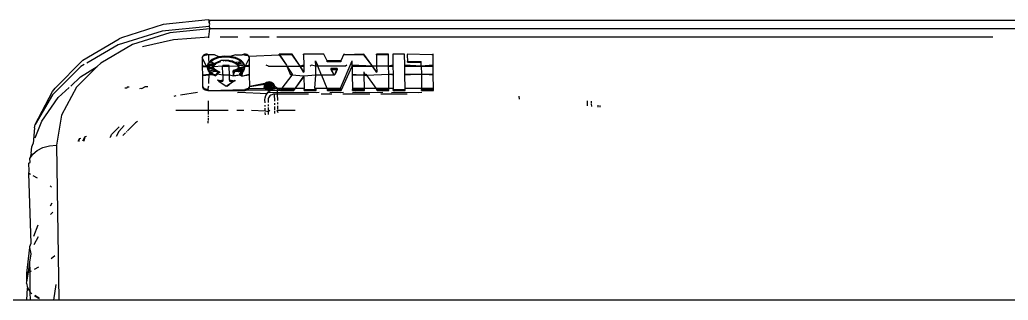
# Model space of a CAD drawing. Extents: x -4.2 to 4.2, y -5.7 to 5.7.
# Drawn here: x 0.38503 to 0.41658, y 0.59005 to 0.59899 of the extents above; entities that cross this region are included whole.
import ezdxf

# ---------------------------------------------------------------- set-up
doc = ezdxf.new("R2010")
doc.units = 0
doc.layers.get('0').update_dxf_attribs({"linetype": 'CONTINUOUS'})

msp = doc.modelspace()

# ---------------------------------------------------------------- linework, layer by layer
for p, q in [((0.391035, 0.59899), (0.3896, 0.59884)), ((0.391076, 0.598975), (0.391035, 0.59899)), ((0.391073, 0.5989), (0.391076, 0.598975)), ((0.391084, 0.598947), (0.391073, 0.5989)), ((0.391076, 0.598975), (0.423731, 0.598975)), ((0.391076, 0.598975), (0.391084, 0.598947)), ((0.389567, 0.598625), (0.388171, 0.598189)), ((0.3896, 0.59884), (0.38827, 0.598416)), ((0.391069, 0.598773), (0.389567, 0.598625)), ((0.39109, 0.598698), (0.389813, 0.598572)), ((0.391063, 0.598449), (0.39109, 0.598698)), ((0.391069, 0.598773), (0.391088, 0.598847)), ((0.391069, 0.598773), (0.39109, 0.598698)), ((0.391088, 0.598847), (0.391073, 0.5989)), ((0.423746, 0.598698), (0.39109, 0.598698)), ((0.387034, 0.5977), (0.388196, 0.598385)), ((0.38827, 0.598416), (0.388196, 0.598385)), ((0.389813, 0.598572), (0.388626, 0.598202)), ((0.388945, 0.598141), (0.389931, 0.598366)), ((0.389931, 0.598366), (0.391063, 0.598449)), ((0.391063, 0.598418), (0.391063, 0.598449)), ((0.391421, 0.598449), (0.391989, 0.598449)), ((0.392375, 0.598449), (0.392983, 0.598449)), ((0.393229, 0.598449), (0.416086, 0.598449)), ((0.388171, 0.598189), (0.387164, 0.597606)), ((0.388626, 0.598202), (0.387611, 0.597613)), ((0.386151, 0.59681), (0.387034, 0.5977)), ((0.39085, 0.597775), (0.390849, 0.597749)), ((0.390849, 0.597749), (0.390852, 0.597624)), ((0.390855, 0.597806), (0.39085, 0.597775)), ((0.390977, 0.597535), (0.39085, 0.597775)), ((0.390854, 0.59778), (0.390855, 0.597806)), ((0.390871, 0.597836), (0.390855, 0.597806)), ((0.39087, 0.597809), (0.390871, 0.597836)), ((0.390896, 0.597861), (0.390871, 0.597836)), ((0.390929, 0.59788), (0.390896, 0.597861)), ((0.390896, 0.597861), (0.390937, 0.597856)), ((0.390929, 0.59788), (0.39101, 0.597896)), ((0.390968, 0.597892), (0.390929, 0.59788)), ((0.390968, 0.597866), (0.390929, 0.59788)), ((0.390968, 0.597866), (0.390937, 0.597856)), ((0.390968, 0.597866), (0.39101, 0.597896)), ((0.39101, 0.597896), (0.390968, 0.597892)), ((0.39101, 0.59787), (0.390968, 0.597892)), ((0.390968, 0.597866), (0.390968, 0.597892)), ((0.39101, 0.59787), (0.390968, 0.597866)), ((0.39101, 0.59787), (0.39101, 0.597896)), ((0.391063, 0.59787), (0.39101, 0.597896)), ((0.391063, 0.59787), (0.39101, 0.59787)), ((0.391064, 0.597729), (0.391063, 0.59787)), ((0.391238, 0.59787), (0.391063, 0.59787)), ((0.391068, 0.59764), (0.391064, 0.597729)), ((0.391111, 0.597684), (0.391068, 0.59764)), ((0.391165, 0.597724), (0.391111, 0.597684)), ((0.391111, 0.597658), (0.391165, 0.597698)), ((0.391165, 0.597698), (0.391111, 0.597684)), ((0.391111, 0.597658), (0.391111, 0.597684)), ((0.39123, 0.597759), (0.391165, 0.597724)), ((0.391165, 0.597698), (0.39123, 0.597733)), ((0.39123, 0.597733), (0.391165, 0.597724)), ((0.391165, 0.597698), (0.391165, 0.597724)), ((0.391384, 0.59781), (0.39123, 0.597759)), ((0.39123, 0.597733), (0.391383, 0.597784)), ((0.391383, 0.597784), (0.39123, 0.597759)), ((0.39123, 0.597733), (0.39123, 0.597759)), ((0.391384, 0.59781), (0.391238, 0.59787)), ((0.391346, 0.597628), (0.391441, 0.597659)), ((0.391347, 0.597654), (0.391449, 0.597688)), ((0.391383, 0.597784), (0.391384, 0.59781)), ((0.391383, 0.597784), (0.391557, 0.597807)), ((0.391558, 0.597833), (0.391384, 0.59781)), ((0.391557, 0.597807), (0.391384, 0.59781)), ((0.391449, 0.597688), (0.391567, 0.597704)), ((0.391689, 0.5977), (0.391449, 0.597688)), ((0.391697, 0.597672), (0.391449, 0.597688)), ((0.391517, 0.597686), (0.391567, 0.597704)), ((0.391557, 0.597807), (0.391558, 0.597833)), ((0.391557, 0.597807), (0.391736, 0.5978)), ((0.391737, 0.597826), (0.391558, 0.597833)), ((0.391736, 0.5978), (0.391558, 0.597833)), ((0.391567, 0.597704), (0.391689, 0.5977)), ((0.3916, 0.597684), (0.391689, 0.5977)), ((0.391689, 0.5977), (0.391803, 0.597678)), ((0.391803, 0.597678), (0.391697, 0.597672)), ((0.391697, 0.597672), (0.391802, 0.597652)), ((0.391736, 0.5978), (0.391737, 0.597826)), ((0.391736, 0.5978), (0.391904, 0.597763)), ((0.391928, 0.59787), (0.391737, 0.597826)), ((0.391904, 0.597789), (0.391737, 0.597826)), ((0.391904, 0.597763), (0.391737, 0.597826)), ((0.391802, 0.597652), (0.391803, 0.597678)), ((0.391802, 0.597652), (0.391854, 0.59766)), ((0.391802, 0.597652), (0.391854, 0.59766)), ((0.391803, 0.597678), (0.391854, 0.59766)), ((0.391853, 0.597634), (0.391854, 0.59766)), ((0.391853, 0.597634), (0.3921, 0.597659)), ((0.391854, 0.59766), (0.391899, 0.597639)), ((0.391854, 0.59766), (0.391898, 0.597612)), ((0.391978, 0.59776), (0.391904, 0.597789)), ((0.391904, 0.597763), (0.391904, 0.597789)), ((0.391978, 0.597734), (0.391904, 0.597789)), ((0.391904, 0.597763), (0.391978, 0.597734)), ((0.391928, 0.59787), (0.392122, 0.59787)), ((0.391967, 0.597586), (0.3921, 0.597659)), ((0.392044, 0.597726), (0.391978, 0.59776)), ((0.391978, 0.597734), (0.391978, 0.59776)), ((0.392044, 0.597699), (0.391978, 0.59776)), ((0.391978, 0.597734), (0.392044, 0.597699)), ((0.3921, 0.597686), (0.392044, 0.597726)), ((0.392044, 0.597699), (0.392044, 0.597726)), ((0.3921, 0.597659), (0.392044, 0.597726)), ((0.392044, 0.597699), (0.3921, 0.597659)), ((0.392145, 0.597642), (0.3921, 0.597686)), ((0.3921, 0.597659), (0.3921, 0.597686)), ((0.392144, 0.597615), (0.3921, 0.597686)), ((0.3921, 0.597659), (0.392144, 0.597615)), ((0.392192, 0.597896), (0.392122, 0.59787)), ((0.392192, 0.59787), (0.392122, 0.59787)), ((0.392192, 0.59787), (0.392192, 0.597896)), ((0.392234, 0.597866), (0.392192, 0.597896)), ((0.392273, 0.59788), (0.392192, 0.597896)), ((0.392234, 0.597892), (0.392192, 0.597896)), ((0.392234, 0.597866), (0.392192, 0.597896)), ((0.392192, 0.59787), (0.392234, 0.597866)), ((0.392234, 0.597866), (0.392192, 0.59787)), ((0.392273, 0.59788), (0.392234, 0.597892)), ((0.392272, 0.597854), (0.392234, 0.597892)), ((0.392234, 0.597866), (0.392234, 0.597892)), ((0.392271, 0.597854), (0.392234, 0.597866)), ((0.392234, 0.597866), (0.392307, 0.597861)), ((0.39224, 0.597545), (0.392356, 0.597775)), ((0.392307, 0.597861), (0.392271, 0.597854)), ((0.392307, 0.597861), (0.392273, 0.59788)), ((0.39229, 0.597858), (0.392273, 0.59788)), ((0.392273, 0.597855), (0.392273, 0.59788)), ((0.392333, 0.597836), (0.392307, 0.597861)), ((0.392333, 0.597809), (0.39232, 0.597834)), ((0.392333, 0.597836), (0.393306, 0.59787)), ((0.39235, 0.597806), (0.392333, 0.597836)), ((0.392349, 0.59778), (0.392333, 0.597836)), ((0.392333, 0.597809), (0.392333, 0.597836)), ((0.392349, 0.59778), (0.39235, 0.597806)), ((0.392356, 0.597775), (0.39235, 0.597806)), ((0.392355, 0.597749), (0.39235, 0.597806)), ((0.392355, 0.597749), (0.392356, 0.597775)), ((0.392358, 0.597545), (0.392355, 0.597749)), ((0.393306, 0.59787), (0.393307, 0.597896)), ((0.393726, 0.59787), (0.393306, 0.59787)), ((0.393306, 0.59787), (0.393537, 0.597545)), ((0.393726, 0.597896), (0.393307, 0.597896)), ((0.393307, 0.597896), (0.393537, 0.597545)), ((0.393726, 0.59787), (0.393726, 0.597896)), ((0.393956, 0.597545), (0.393726, 0.597896)), ((0.393956, 0.597545), (0.393726, 0.59787)), ((0.394728, 0.597896), (0.394086, 0.597896)), ((0.394086, 0.59787), (0.394086, 0.597896)), ((0.394086, 0.59787), (0.394091, 0.597545)), ((0.39447, 0.597655), (0.39447, 0.597681)), ((0.39447, 0.597681), (0.394527, 0.597545)), ((0.394834, 0.597682), (0.394728, 0.597896)), ((0.395273, 0.597682), (0.394834, 0.597682)), ((0.394834, 0.597656), (0.394834, 0.597682)), ((0.395264, 0.596813), (0.395636, 0.597681)), ((0.395273, 0.597682), (0.395272, 0.597656)), ((0.395372, 0.597896), (0.395273, 0.597682)), ((0.395405, 0.59787), (0.395372, 0.597896)), ((0.396014, 0.597896), (0.395405, 0.59787)), ((0.396014, 0.59787), (0.395405, 0.59787)), ((0.395635, 0.597655), (0.395636, 0.597681)), ((0.396014, 0.59787), (0.396014, 0.597896)), ((0.396269, 0.597545), (0.396014, 0.597896)), ((0.396269, 0.597545), (0.396014, 0.59787)), ((0.396795, 0.597896), (0.396413, 0.597896)), ((0.396413, 0.59787), (0.396413, 0.597896)), ((0.396794, 0.59787), (0.396413, 0.59787)), ((0.396413, 0.59787), (0.396419, 0.597545)), ((0.396794, 0.59787), (0.396795, 0.597896)), ((0.396799, 0.597516), (0.396794, 0.59787)), ((0.396932, 0.597896), (0.396931, 0.59787)), ((0.396931, 0.59787), (0.396937, 0.597545)), ((0.397313, 0.597896), (0.396932, 0.597896)), ((0.397318, 0.597545), (0.397313, 0.597896)), ((0.397399, 0.597896), (0.397398, 0.59787)), ((0.397398, 0.59787), (0.397402, 0.597661)), ((0.398176, 0.59787), (0.397399, 0.597896)), ((0.397402, 0.597661), (0.397841, 0.597661)), ((0.397402, 0.597635), (0.397402, 0.597661)), ((0.39784, 0.597635), (0.397841, 0.597661)), ((0.398218, 0.597896), (0.398176, 0.59787)), ((0.398218, 0.59787), (0.398176, 0.59787)), ((0.398218, 0.59787), (0.398218, 0.597896)), ((0.398222, 0.597545), (0.398218, 0.59787)), ((0.386977, 0.597497), (0.386066, 0.596595)), ((0.387498, 0.597501), (0.386837, 0.596846)), ((0.386969, 0.597172), (0.387498, 0.597501)), ((0.387086, 0.597561), (0.386977, 0.597497)), ((0.387611, 0.597613), (0.387498, 0.597501)), ((0.390852, 0.597624), (0.390853, 0.597522)), ((0.390992, 0.597507), (0.390853, 0.597522)), ((0.390853, 0.597522), (0.390853, 0.597493)), ((0.390853, 0.597493), (0.390992, 0.597507)), ((0.390853, 0.597493), (0.390857, 0.597235)), ((0.39102, 0.597517), (0.390977, 0.597535)), ((0.39102, 0.597517), (0.390992, 0.597507)), ((0.390992, 0.597507), (0.391016, 0.597467)), ((0.391016, 0.597467), (0.39102, 0.597517)), ((0.39105, 0.597513), (0.391016, 0.597467)), ((0.391016, 0.597467), (0.391016, 0.597493)), ((0.391016, 0.597493), (0.391026, 0.597442)), ((0.391026, 0.597416), (0.391016, 0.597467)), ((0.39108, 0.597464), (0.391016, 0.597467)), ((0.391026, 0.597442), (0.391016, 0.597467)), ((0.391016, 0.597467), (0.391026, 0.597442)), ((0.391038, 0.597593), (0.39102, 0.597543)), ((0.39102, 0.597517), (0.391037, 0.597566)), ((0.391037, 0.597566), (0.39102, 0.597543)), ((0.391082, 0.597545), (0.39102, 0.597517)), ((0.39102, 0.597543), (0.39102, 0.597517)), ((0.39102, 0.597517), (0.39102, 0.597543)), ((0.39102, 0.597517), (0.391082, 0.597516)), ((0.39108, 0.597464), (0.391026, 0.597416)), ((0.391026, 0.597442), (0.391049, 0.597394)), ((0.391026, 0.597416), (0.391026, 0.597442)), ((0.391224, 0.597428), (0.391026, 0.597416)), ((0.391049, 0.597367), (0.391026, 0.597416)), ((0.391049, 0.597394), (0.391026, 0.597416)), ((0.391026, 0.597416), (0.391049, 0.597394)), ((0.391037, 0.597566), (0.391068, 0.597614)), ((0.391037, 0.597566), (0.391038, 0.597593)), ((0.391037, 0.597566), (0.391038, 0.597593)), ((0.391082, 0.597545), (0.391037, 0.597566)), ((0.391242, 0.597552), (0.391037, 0.597566)), ((0.391068, 0.59764), (0.391038, 0.597593)), ((0.391038, 0.597593), (0.391068, 0.597614)), ((0.391068, 0.597614), (0.391038, 0.597593)), ((0.39108, 0.597429), (0.391049, 0.597394)), ((0.391049, 0.597367), (0.391243, 0.597398)), ((0.391049, 0.597394), (0.391085, 0.597347)), ((0.391049, 0.597367), (0.391049, 0.597394)), ((0.391085, 0.597321), (0.391049, 0.597367)), ((0.391049, 0.597367), (0.391085, 0.597347)), ((0.391082, 0.597545), (0.39105, 0.597513)), ((0.391068, 0.597614), (0.391111, 0.597658)), ((0.391111, 0.597658), (0.391068, 0.59764)), ((0.391068, 0.597614), (0.391068, 0.59764)), ((0.391068, 0.597614), (0.391068, 0.59764)), ((0.391242, 0.597578), (0.391068, 0.597614)), ((0.391215, 0.59746), (0.39108, 0.597464)), ((0.391243, 0.597398), (0.39108, 0.597429)), ((0.391082, 0.597516), (0.391127, 0.597545)), ((0.391127, 0.597545), (0.391082, 0.597545)), ((0.391085, 0.597347), (0.391134, 0.597304)), ((0.391085, 0.597321), (0.391085, 0.597347)), ((0.391307, 0.597345), (0.391085, 0.597321)), ((0.391269, 0.59758), (0.391111, 0.597658)), ((0.391224, 0.597548), (0.391127, 0.597545)), ((0.391127, 0.597545), (0.391214, 0.597491)), ((0.391223, 0.597522), (0.391127, 0.597545)), ((0.391271, 0.59737), (0.391134, 0.597304)), ((0.391214, 0.597491), (0.391224, 0.597548)), ((0.391214, 0.597491), (0.391223, 0.597522)), ((0.391214, 0.597491), (0.391223, 0.597522)), ((0.391214, 0.597491), (0.391215, 0.597517)), ((0.391502, 0.597512), (0.391214, 0.597491)), ((0.391215, 0.59746), (0.391214, 0.597491)), ((0.391215, 0.59746), (0.391214, 0.597491)), ((0.391215, 0.59746), (0.391215, 0.597517)), ((0.391215, 0.59746), (0.391215, 0.597486)), ((0.391224, 0.597428), (0.391215, 0.597486)), ((0.391244, 0.597425), (0.391215, 0.59746)), ((0.391224, 0.597428), (0.391215, 0.59746)), ((0.391223, 0.597522), (0.391242, 0.597578)), ((0.391223, 0.597522), (0.391242, 0.597552)), ((0.391223, 0.597522), (0.391224, 0.597548)), ((0.391223, 0.597522), (0.391224, 0.597548)), ((0.391224, 0.597548), (0.391242, 0.597578)), ((0.391224, 0.597428), (0.391225, 0.597455)), ((0.391243, 0.597398), (0.391224, 0.597428)), ((0.391243, 0.597398), (0.391225, 0.597455)), ((0.391242, 0.597578), (0.391269, 0.597606)), ((0.391242, 0.597552), (0.391269, 0.597606)), ((0.391269, 0.59758), (0.391242, 0.597578)), ((0.391242, 0.597552), (0.391269, 0.59758)), ((0.391242, 0.597552), (0.391242, 0.597578)), ((0.391243, 0.597398), (0.391244, 0.597425)), ((0.391271, 0.59737), (0.391243, 0.597398)), ((0.391271, 0.59737), (0.391243, 0.597398)), ((0.391271, 0.597396), (0.391244, 0.597425)), ((0.391271, 0.59737), (0.391244, 0.597425)), ((0.391269, 0.597606), (0.391304, 0.597632)), ((0.391269, 0.59758), (0.391304, 0.597632)), ((0.391304, 0.597606), (0.391269, 0.59758)), ((0.391269, 0.59758), (0.391304, 0.597606)), ((0.391269, 0.59758), (0.391269, 0.597606)), ((0.391307, 0.597371), (0.391271, 0.597396)), ((0.391271, 0.59737), (0.391271, 0.597396)), ((0.391307, 0.597345), (0.391271, 0.597396)), ((0.391307, 0.597345), (0.391271, 0.59737)), ((0.391304, 0.597632), (0.391347, 0.597654)), ((0.391304, 0.597606), (0.391347, 0.597654)), ((0.391304, 0.597606), (0.391304, 0.597632)), ((0.391346, 0.597628), (0.391304, 0.597606)), ((0.391304, 0.597606), (0.391346, 0.597628)), ((0.39135, 0.597348), (0.391307, 0.597371)), ((0.391307, 0.597345), (0.391307, 0.597371)), ((0.39135, 0.597322), (0.391307, 0.597371)), ((0.39135, 0.597322), (0.391307, 0.597345)), ((0.391346, 0.597628), (0.391396, 0.597657)), ((0.391346, 0.597628), (0.391347, 0.597654)), ((0.391399, 0.597329), (0.39135, 0.597348)), ((0.39135, 0.597322), (0.39135, 0.597348)), ((0.391399, 0.597303), (0.39135, 0.597348)), ((0.391503, 0.597538), (0.391502, 0.597512)), ((0.391502, 0.597512), (0.391714, 0.597512)), ((0.391507, 0.597257), (0.391502, 0.597512)), ((0.391715, 0.597538), (0.391503, 0.597538)), ((0.391714, 0.597512), (0.391503, 0.597538)), ((0.391714, 0.597512), (0.391715, 0.597538)), ((0.392001, 0.5975), (0.391714, 0.597512)), ((0.391718, 0.597228), (0.391714, 0.597512)), ((0.391802, 0.597652), (0.391853, 0.597634)), ((0.391843, 0.597379), (0.391998, 0.597437)), ((0.391959, 0.597404), (0.391843, 0.597379)), ((0.391843, 0.597379), (0.391843, 0.597353)), ((0.391885, 0.597328), (0.391843, 0.597379)), ((0.391886, 0.597354), (0.391843, 0.597379)), ((0.391926, 0.597378), (0.391843, 0.597379)), ((0.391844, 0.597257), (0.391843, 0.597353)), ((0.391843, 0.597353), (0.391885, 0.597328)), ((0.391853, 0.597634), (0.391899, 0.597639)), ((0.391853, 0.597634), (0.391898, 0.597612)), ((0.391885, 0.597328), (0.391886, 0.597354)), ((0.391885, 0.597328), (0.391925, 0.597352)), ((0.391925, 0.597352), (0.391885, 0.597328)), ((0.391926, 0.597378), (0.391886, 0.597354)), ((0.391925, 0.597352), (0.391886, 0.597354)), ((0.391898, 0.597612), (0.391899, 0.597639)), ((0.391898, 0.597612), (0.391937, 0.597614)), ((0.391898, 0.597612), (0.391936, 0.597588)), ((0.391898, 0.597612), (0.391936, 0.597588)), ((0.391899, 0.597639), (0.391937, 0.597614)), ((0.391958, 0.597378), (0.391925, 0.597352)), ((0.391925, 0.597352), (0.391926, 0.597378)), ((0.391925, 0.597352), (0.392173, 0.597369)), ((0.391925, 0.597352), (0.392139, 0.597322)), ((0.391959, 0.597404), (0.391926, 0.597378)), ((0.391958, 0.597378), (0.391926, 0.597378)), ((0.391936, 0.597588), (0.391937, 0.597614)), ((0.391936, 0.597588), (0.391967, 0.597586)), ((0.391936, 0.597588), (0.391966, 0.59756)), ((0.391936, 0.597588), (0.391967, 0.597586)), ((0.391937, 0.597614), (0.391967, 0.597586)), ((0.391982, 0.597407), (0.391958, 0.597378)), ((0.391958, 0.597378), (0.391959, 0.597404)), ((0.391958, 0.597378), (0.392173, 0.597369)), ((0.391983, 0.597433), (0.391959, 0.597404)), ((0.391966, 0.59756), (0.391967, 0.597586)), ((0.391966, 0.59756), (0.392177, 0.597568)), ((0.391966, 0.59756), (0.391988, 0.597531)), ((0.391967, 0.597586), (0.392144, 0.597615)), ((0.391967, 0.597586), (0.391989, 0.597557)), ((0.391967, 0.597586), (0.391988, 0.597531)), ((0.391998, 0.597437), (0.391982, 0.597407)), ((0.391982, 0.597407), (0.391983, 0.597433)), ((0.391982, 0.597407), (0.392194, 0.597418)), ((0.391982, 0.597407), (0.392173, 0.597369)), ((0.391989, 0.597557), (0.391988, 0.597531)), ((0.391988, 0.597531), (0.391989, 0.597557)), ((0.391988, 0.597531), (0.392061, 0.597545)), ((0.391988, 0.597531), (0.392001, 0.5975)), ((0.391988, 0.597531), (0.392001, 0.5975)), ((0.392001, 0.5975), (0.391998, 0.597463)), ((0.391998, 0.597437), (0.392202, 0.597468)), ((0.392004, 0.597468), (0.391998, 0.597437)), ((0.391998, 0.597463), (0.391998, 0.597437)), ((0.391998, 0.597437), (0.391998, 0.597463)), ((0.391998, 0.597437), (0.392194, 0.597418)), ((0.392001, 0.5975), (0.392061, 0.597545)), ((0.392001, 0.5975), (0.392001, 0.597526)), ((0.392001, 0.5975), (0.392004, 0.597468)), ((0.392004, 0.597468), (0.392005, 0.597495)), ((0.392004, 0.597468), (0.392202, 0.597468)), ((0.392061, 0.597545), (0.392177, 0.597568)), ((0.392061, 0.597545), (0.392169, 0.597516)), ((0.392092, 0.597279), (0.392139, 0.597349)), ((0.392093, 0.597306), (0.392139, 0.597349)), ((0.392139, 0.597349), (0.392117, 0.59722)), ((0.392173, 0.597395), (0.392139, 0.597322)), ((0.392139, 0.597322), (0.392173, 0.597395)), ((0.392139, 0.597349), (0.392173, 0.597395)), ((0.392173, 0.597369), (0.392139, 0.597322)), ((0.392139, 0.597322), (0.392139, 0.597349)), ((0.392144, 0.597615), (0.392145, 0.597642)), ((0.392144, 0.597615), (0.392177, 0.597568)), ((0.392177, 0.597594), (0.392145, 0.597642)), ((0.392177, 0.597568), (0.392145, 0.597642)), ((0.392169, 0.597516), (0.392196, 0.597519)), ((0.392169, 0.597516), (0.392202, 0.597468)), ((0.392173, 0.597369), (0.392195, 0.597444)), ((0.392194, 0.597418), (0.392173, 0.597369)), ((0.392173, 0.597395), (0.392194, 0.597418)), ((0.392173, 0.597369), (0.392173, 0.597395)), ((0.392197, 0.597545), (0.392177, 0.597594)), ((0.392177, 0.597568), (0.392177, 0.597594)), ((0.392196, 0.597519), (0.392177, 0.597594)), ((0.392177, 0.597568), (0.392196, 0.597519)), ((0.392194, 0.597418), (0.392202, 0.597494)), ((0.392202, 0.597468), (0.392194, 0.597418)), ((0.392194, 0.597418), (0.392195, 0.597444)), ((0.392195, 0.597444), (0.392202, 0.597494)), ((0.392196, 0.597519), (0.392197, 0.597545)), ((0.392196, 0.597519), (0.39224, 0.597545)), ((0.392196, 0.597519), (0.392197, 0.597545)), ((0.392196, 0.597519), (0.392202, 0.597468)), ((0.392226, 0.597516), (0.392196, 0.597519)), ((0.392202, 0.597468), (0.392197, 0.597545)), ((0.392202, 0.597468), (0.392202, 0.597494)), ((0.392358, 0.597545), (0.392226, 0.597516)), ((0.392226, 0.597516), (0.392359, 0.597516)), ((0.392359, 0.597516), (0.392358, 0.597545)), ((0.392363, 0.597257), (0.392359, 0.597516)), ((0.392971, 0.597516), (0.392894, 0.597545)), ((0.392971, 0.597516), (0.393556, 0.597516)), ((0.393537, 0.597545), (0.393556, 0.597516)), ((0.393556, 0.597516), (0.393725, 0.597257)), ((0.393556, 0.597516), (0.393975, 0.597516)), ((0.393556, 0.597516), (0.393657, 0.597257)), ((0.393975, 0.597516), (0.393956, 0.597545)), ((0.394091, 0.597545), (0.393975, 0.597516)), ((0.394094, 0.597334), (0.393975, 0.597516)), ((0.394094, 0.597307), (0.393975, 0.597516)), ((0.393975, 0.597516), (0.394092, 0.597516)), ((0.394091, 0.597545), (0.394092, 0.597516)), ((0.394092, 0.597516), (0.394094, 0.597334)), ((0.394292, 0.597516), (0.394323, 0.597545)), ((0.394473, 0.597516), (0.394323, 0.597545)), ((0.394472, 0.597545), (0.39447, 0.597655)), ((0.39447, 0.597655), (0.394527, 0.597545)), ((0.394473, 0.597516), (0.394472, 0.597545)), ((0.394538, 0.597516), (0.394473, 0.597516)), ((0.394477, 0.597228), (0.394473, 0.597516)), ((0.394527, 0.597545), (0.394538, 0.597516)), ((0.395425, 0.597516), (0.394538, 0.597516)), ((0.394658, 0.597228), (0.394538, 0.597516)), ((0.395272, 0.597656), (0.394834, 0.597656)), ((0.394957, 0.597435), (0.394956, 0.597408)), ((0.394956, 0.597408), (0.395156, 0.597408)), ((0.394956, 0.597408), (0.395046, 0.597257)), ((0.395156, 0.597435), (0.394957, 0.597435)), ((0.394957, 0.597435), (0.395046, 0.597257)), ((0.395156, 0.597408), (0.394957, 0.597435)), ((0.395095, 0.597257), (0.395156, 0.597435)), ((0.395156, 0.597408), (0.395095, 0.597257)), ((0.395156, 0.597435), (0.395156, 0.597408)), ((0.395285, 0.596741), (0.395637, 0.597516)), ((0.395462, 0.597545), (0.395425, 0.597516)), ((0.395637, 0.597545), (0.395635, 0.597655)), ((0.39629, 0.597516), (0.395637, 0.597545)), ((0.395637, 0.597516), (0.395637, 0.597545)), ((0.395637, 0.597516), (0.39629, 0.597516)), ((0.395637, 0.597516), (0.395641, 0.597257)), ((0.39629, 0.597516), (0.396269, 0.597545)), ((0.396422, 0.597334), (0.39629, 0.597516)), ((0.396421, 0.597307), (0.39629, 0.597516)), ((0.396419, 0.597516), (0.39629, 0.597516)), ((0.396419, 0.597545), (0.396419, 0.597516)), ((0.396419, 0.597516), (0.396422, 0.597334)), ((0.396799, 0.597516), (0.396419, 0.597516)), ((0.396937, 0.597545), (0.396799, 0.597516)), ((0.396799, 0.597516), (0.396938, 0.597516)), ((0.396803, 0.597257), (0.396799, 0.597516)), ((0.396937, 0.597545), (0.396938, 0.597516)), ((0.396938, 0.597516), (0.396941, 0.597257)), ((0.397842, 0.597516), (0.397318, 0.597545)), ((0.397319, 0.597516), (0.397318, 0.597545)), ((0.397319, 0.597516), (0.397842, 0.597516)), ((0.397323, 0.597257), (0.397319, 0.597516)), ((0.397402, 0.597635), (0.39784, 0.597635)), ((0.397842, 0.597516), (0.39784, 0.597635)), ((0.398222, 0.597545), (0.397842, 0.597516)), ((0.397842, 0.597516), (0.398223, 0.597516)), ((0.397842, 0.597516), (0.397846, 0.597257)), ((0.398223, 0.597516), (0.398222, 0.597545)), ((0.398227, 0.597257), (0.398223, 0.597516)), ((0.386651, 0.596878), (0.386969, 0.597172)), ((0.390857, 0.597235), (0.391076, 0.597257)), ((0.390857, 0.597235), (0.390857, 0.597206)), ((0.391077, 0.597228), (0.390857, 0.597206)), ((0.390857, 0.597206), (0.390863, 0.596889)), ((0.391061, 0.59702), (0.391077, 0.597228)), ((0.391085, 0.597321), (0.391076, 0.597257)), ((0.391076, 0.597257), (0.391133, 0.597278)), ((0.391076, 0.597257), (0.391077, 0.597228)), ((0.391192, 0.59724), (0.391077, 0.597228)), ((0.391133, 0.597278), (0.391085, 0.597321)), ((0.391134, 0.597304), (0.391085, 0.597321)), ((0.391085, 0.597321), (0.391134, 0.597304)), ((0.391133, 0.597278), (0.391134, 0.597304)), ((0.391192, 0.59724), (0.391133, 0.597278)), ((0.391166, 0.597257), (0.391133, 0.597278)), ((0.391133, 0.597278), (0.391193, 0.597266)), ((0.391134, 0.597304), (0.391193, 0.597266)), ((0.391193, 0.597266), (0.391166, 0.597257)), ((0.391192, 0.59724), (0.391193, 0.597266)), ((0.391261, 0.597207), (0.391192, 0.59724)), ((0.391192, 0.59724), (0.391261, 0.597233)), ((0.391192, 0.59724), (0.391261, 0.597233)), ((0.391193, 0.597266), (0.391261, 0.597233)), ((0.391217, 0.597228), (0.391193, 0.597266)), ((0.391261, 0.597207), (0.391217, 0.597228)), ((0.391261, 0.597207), (0.391399, 0.597329)), ((0.391261, 0.597233), (0.391332, 0.597257)), ((0.391295, 0.597257), (0.391261, 0.597207)), ((0.391261, 0.597207), (0.391332, 0.597257)), ((0.391261, 0.597233), (0.391261, 0.597207)), ((0.39135, 0.597322), (0.391295, 0.597257)), ((0.391332, 0.597257), (0.39135, 0.597322)), ((0.391507, 0.597228), (0.391332, 0.597257)), ((0.391379, 0.597036), (0.39134, 0.597062)), ((0.391509, 0.597036), (0.39134, 0.597062)), ((0.39135, 0.597322), (0.391399, 0.597329)), ((0.391399, 0.597303), (0.39135, 0.597322)), ((0.391399, 0.597303), (0.39135, 0.597322)), ((0.39151, 0.597062), (0.391379, 0.597036)), ((0.391379, 0.597036), (0.391509, 0.597036)), ((0.391379, 0.597036), (0.391619, 0.596872)), ((0.391399, 0.597329), (0.391399, 0.597303)), ((0.391507, 0.597257), (0.391507, 0.597228)), ((0.391507, 0.597228), (0.39151, 0.597062)), ((0.391718, 0.597228), (0.391507, 0.597228)), ((0.39151, 0.597062), (0.391509, 0.597036)), ((0.391619, 0.596872), (0.391854, 0.597036)), ((0.391854, 0.597036), (0.391648, 0.596866)), ((0.391722, 0.597062), (0.391718, 0.597228)), ((0.391845, 0.597193), (0.391718, 0.597228)), ((0.391722, 0.597062), (0.391721, 0.597036)), ((0.391721, 0.597036), (0.391854, 0.597036)), ((0.391854, 0.597036), (0.391722, 0.597062)), ((0.391891, 0.597036), (0.391722, 0.597062)), ((0.391885, 0.597328), (0.391844, 0.597257)), ((0.391845, 0.597193), (0.391844, 0.597257)), ((0.391844, 0.597257), (0.391846, 0.59722)), ((0.392057, 0.597228), (0.391845, 0.597193)), ((0.391846, 0.59722), (0.391845, 0.597193)), ((0.391846, 0.59722), (0.392035, 0.597241)), ((0.391854, 0.597036), (0.391891, 0.597062)), ((0.391891, 0.597036), (0.391854, 0.597036)), ((0.391891, 0.597062), (0.391891, 0.597036)), ((0.392035, 0.597241), (0.392093, 0.597306)), ((0.392035, 0.597267), (0.392093, 0.597306)), ((0.392092, 0.597279), (0.392035, 0.597241)), ((0.392116, 0.597193), (0.392035, 0.597267)), ((0.392035, 0.597267), (0.392035, 0.597241)), ((0.392117, 0.59722), (0.392035, 0.597267)), ((0.392035, 0.597241), (0.392117, 0.59722)), ((0.392035, 0.597241), (0.392057, 0.597228)), ((0.392116, 0.597193), (0.392057, 0.597228)), ((0.392139, 0.597322), (0.392092, 0.597279)), ((0.392092, 0.597279), (0.392093, 0.597306)), ((0.392092, 0.597279), (0.392117, 0.59722)), ((0.392093, 0.597306), (0.392117, 0.59722)), ((0.392116, 0.597193), (0.392363, 0.597257)), ((0.392363, 0.597228), (0.392116, 0.597193)), ((0.392117, 0.59722), (0.392116, 0.597193)), ((0.392363, 0.597228), (0.392363, 0.597257)), ((0.392369, 0.596889), (0.392363, 0.597228)), ((0.393715, 0.597228), (0.393389, 0.596813)), ((0.393657, 0.597257), (0.393715, 0.597228)), ((0.393725, 0.597257), (0.393715, 0.597228)), ((0.394096, 0.597194), (0.393715, 0.597228)), ((0.393828, 0.596813), (0.394096, 0.597194)), ((0.393828, 0.596813), (0.394096, 0.597168)), ((0.394094, 0.597307), (0.394094, 0.597334)), ((0.394477, 0.597228), (0.394096, 0.597194)), ((0.394096, 0.597168), (0.394096, 0.597194)), ((0.394096, 0.597168), (0.394102, 0.596813)), ((0.394443, 0.596813), (0.394477, 0.597228)), ((0.394658, 0.597228), (0.394477, 0.597228)), ((0.394658, 0.597228), (0.394829, 0.596813)), ((0.39506, 0.597228), (0.394658, 0.597228)), ((0.395046, 0.597257), (0.39506, 0.597228)), ((0.39506, 0.597228), (0.395095, 0.597257)), ((0.395641, 0.597257), (0.396023, 0.597228)), ((0.395641, 0.597257), (0.395641, 0.597228)), ((0.396023, 0.597228), (0.395641, 0.597228)), ((0.395641, 0.597228), (0.395648, 0.596813)), ((0.396021, 0.597304), (0.396022, 0.59733)), ((0.396021, 0.597304), (0.396022, 0.597257)), ((0.396022, 0.597257), (0.396022, 0.59733)), ((0.396023, 0.597228), (0.396022, 0.597257)), ((0.396022, 0.597257), (0.396075, 0.597257)), ((0.396029, 0.596813), (0.396023, 0.597228)), ((0.396023, 0.597228), (0.396096, 0.597228)), ((0.396075, 0.597257), (0.396096, 0.597228)), ((0.396096, 0.597228), (0.396803, 0.597257)), ((0.396096, 0.597228), (0.396397, 0.596813)), ((0.396421, 0.597307), (0.396422, 0.597334)), ((0.396803, 0.597257), (0.396941, 0.597257)), ((0.396942, 0.597228), (0.396803, 0.597257)), ((0.39681, 0.596813), (0.396803, 0.597257)), ((0.396941, 0.597257), (0.396942, 0.597228)), ((0.396942, 0.597228), (0.396948, 0.596813)), ((0.397323, 0.597257), (0.397846, 0.597257)), ((0.397846, 0.597257), (0.397323, 0.597228)), ((0.397323, 0.597228), (0.397323, 0.597257)), ((0.397329, 0.596813), (0.397323, 0.597228)), ((0.397846, 0.597257), (0.398227, 0.597257)), ((0.398227, 0.597228), (0.397846, 0.597257)), ((0.397846, 0.597257), (0.397852, 0.596813)), ((0.398227, 0.597228), (0.398227, 0.597257)), ((0.398233, 0.596813), (0.398227, 0.597228)), ((0.386072, 0.596703), (0.386151, 0.59681)), ((0.386256, 0.596512), (0.386606, 0.596837)), ((0.386837, 0.596846), (0.386356, 0.595953)), ((0.388444, 0.596807), (0.388383, 0.596809)), ((0.388459, 0.596853), (0.388444, 0.596807)), ((0.388459, 0.596853), (0.388523, 0.596853)), ((0.388855, 0.596797), (0.388887, 0.596816)), ((0.388887, 0.596816), (0.388922, 0.596796)), ((0.388922, 0.596796), (0.389013, 0.596855)), ((0.389115, 0.596856), (0.389013, 0.596855)), ((0.390863, 0.596889), (0.390869, 0.596858)), ((0.390868, 0.596831), (0.390869, 0.596858)), ((0.390869, 0.596858), (0.390885, 0.596828)), ((0.390885, 0.596828), (0.390885, 0.596802)), ((0.390885, 0.596828), (0.390911, 0.596777)), ((0.390885, 0.596828), (0.390911, 0.596803)), ((0.390885, 0.596802), (0.390885, 0.596828)), ((0.390885, 0.596802), (0.390911, 0.596803)), ((0.390885, 0.596802), (0.390911, 0.596777)), ((0.390911, 0.596803), (0.391027, 0.596768)), ((0.390911, 0.596803), (0.390945, 0.596784)), ((0.390911, 0.596777), (0.390911, 0.596803)), ((0.390911, 0.596777), (0.390945, 0.596784)), ((0.390911, 0.596777), (0.390945, 0.596758)), ((0.390945, 0.596784), (0.391027, 0.596768)), ((0.390945, 0.596784), (0.390985, 0.596772)), ((0.390945, 0.596758), (0.390945, 0.596784)), ((0.390945, 0.596758), (0.390985, 0.596772)), ((0.390945, 0.596758), (0.390984, 0.596746)), ((0.390984, 0.596746), (0.390985, 0.596772)), ((0.390984, 0.596746), (0.391027, 0.596768)), ((0.390984, 0.596746), (0.391027, 0.596768)), ((0.390984, 0.596746), (0.391026, 0.596741)), ((0.390985, 0.596772), (0.391027, 0.596768)), ((0.391026, 0.596741), (0.391027, 0.596768)), ((0.391026, 0.596741), (0.391058, 0.596741)), ((0.391027, 0.596768), (0.39106, 0.596885)), ((0.391058, 0.596741), (0.391027, 0.596768)), ((0.391058, 0.596741), (0.392209, 0.596768)), ((0.391058, 0.596741), (0.392208, 0.596741)), ((0.39106, 0.596961), (0.391061, 0.59702)), ((0.392208, 0.596741), (0.392209, 0.596768)), ((0.39225, 0.596746), (0.392208, 0.596741)), ((0.392208, 0.596741), (0.39225, 0.596746)), ((0.392945, 0.596746), (0.392208, 0.596741)), ((0.392323, 0.596803), (0.392209, 0.596768)), ((0.39229, 0.596784), (0.392209, 0.596768)), ((0.392209, 0.596768), (0.392251, 0.596772)), ((0.39225, 0.596746), (0.392209, 0.596768)), ((0.39225, 0.596746), (0.392209, 0.596768)), ((0.39225, 0.596746), (0.392251, 0.596772)), ((0.39225, 0.596746), (0.392289, 0.596758)), ((0.392251, 0.596772), (0.39229, 0.596784)), ((0.392289, 0.596758), (0.392251, 0.596772)), ((0.392289, 0.596758), (0.39229, 0.596784)), ((0.392289, 0.596758), (0.392322, 0.596777)), ((0.39229, 0.596784), (0.392323, 0.596803)), ((0.392322, 0.596777), (0.39229, 0.596784)), ((0.392348, 0.596828), (0.392322, 0.596777)), ((0.392322, 0.596777), (0.392323, 0.596803)), ((0.392322, 0.596777), (0.392348, 0.596802)), ((0.392323, 0.596803), (0.392348, 0.596828)), ((0.392348, 0.596828), (0.392364, 0.596858)), ((0.392348, 0.596802), (0.392348, 0.596828)), ((0.392348, 0.596802), (0.392348, 0.596828)), ((0.392348, 0.596802), (0.392846, 0.596802)), ((0.392363, 0.596831), (0.392364, 0.596858)), ((0.392844, 0.596924), (0.392364, 0.596858)), ((0.392364, 0.596858), (0.392369, 0.596889)), ((0.392903, 0.596968), (0.392368, 0.596863)), ((0.392828, 0.596894), (0.392823, 0.596863)), ((0.392824, 0.596889), (0.392823, 0.596863)), ((0.392823, 0.596863), (0.392829, 0.596831)), ((0.392829, 0.596921), (0.392824, 0.596889)), ((0.392856, 0.596915), (0.392824, 0.596889)), ((0.392856, 0.596863), (0.392824, 0.596889)), ((0.392824, 0.596889), (0.39283, 0.596858)), ((0.392844, 0.596924), (0.392828, 0.596894)), ((0.392829, 0.596921), (0.392828, 0.596894)), ((0.392845, 0.59695), (0.392829, 0.596921)), ((0.392829, 0.596921), (0.392869, 0.596939)), ((0.392829, 0.596831), (0.39283, 0.596858)), ((0.392829, 0.596831), (0.392846, 0.596802)), ((0.39283, 0.596858), (0.39287, 0.596839)), ((0.39283, 0.596858), (0.392846, 0.596828)), ((0.392845, 0.59695), (0.392844, 0.596924)), ((0.392869, 0.596949), (0.392844, 0.596924)), ((0.39287, 0.596975), (0.392845, 0.59695)), ((0.392845, 0.59695), (0.39289, 0.59696)), ((0.392846, 0.596828), (0.392892, 0.596818)), ((0.392846, 0.596828), (0.392873, 0.596803)), ((0.392846, 0.596828), (0.392846, 0.596802)), ((0.392873, 0.596803), (0.392846, 0.596802)), ((0.392846, 0.596802), (0.392872, 0.596777)), ((0.392856, 0.596915), (0.392851, 0.596863)), ((0.392856, 0.596915), (0.392851, 0.596889)), ((0.392855, 0.596889), (0.392851, 0.596863)), ((0.392851, 0.596889), (0.392851, 0.596863)), ((0.392851, 0.596889), (0.392856, 0.596837)), ((0.392851, 0.596889), (0.392856, 0.596863)), ((0.392929, 0.596858), (0.392851, 0.596863)), ((0.392851, 0.596863), (0.392856, 0.596837)), ((0.392947, 0.59685), (0.392851, 0.596863)), ((0.392869, 0.596939), (0.392855, 0.596889)), ((0.392855, 0.596889), (0.392856, 0.596915)), ((0.392868, 0.596913), (0.392855, 0.596889)), ((0.392855, 0.596889), (0.392947, 0.59685)), ((0.392869, 0.596939), (0.392856, 0.596915)), ((0.392856, 0.596863), (0.392856, 0.596837)), ((0.392856, 0.596863), (0.39287, 0.596813)), ((0.392856, 0.596863), (0.39287, 0.596839)), ((0.392856, 0.596837), (0.392929, 0.596858)), ((0.392915, 0.596839), (0.392856, 0.596837)), ((0.392856, 0.596837), (0.39287, 0.596813)), ((0.39289, 0.59696), (0.392868, 0.596913)), ((0.392869, 0.596939), (0.392868, 0.596913)), ((0.392889, 0.596934), (0.392868, 0.596913)), ((0.392868, 0.596913), (0.39291, 0.596928)), ((0.392868, 0.596913), (0.392947, 0.59685)), ((0.392942, 0.59698), (0.392869, 0.596949)), ((0.39287, 0.596975), (0.392869, 0.596949)), ((0.392903, 0.596968), (0.392869, 0.596949)), ((0.39289, 0.59696), (0.392869, 0.596939)), ((0.392903, 0.596994), (0.39287, 0.596975)), ((0.39287, 0.596975), (0.392917, 0.596976)), ((0.39287, 0.596975), (0.392903, 0.596968)), ((0.39287, 0.596813), (0.392915, 0.596839)), ((0.39287, 0.596839), (0.39287, 0.596813)), ((0.39287, 0.596839), (0.392891, 0.596792)), ((0.39287, 0.596839), (0.392892, 0.596818)), ((0.392941, 0.596819), (0.39287, 0.596813)), ((0.392919, 0.596819), (0.39287, 0.596813)), ((0.39287, 0.596813), (0.392891, 0.596792)), ((0.392873, 0.596803), (0.392872, 0.596777)), ((0.392906, 0.596784), (0.392872, 0.596777)), ((0.392872, 0.596777), (0.392906, 0.596758)), ((0.392873, 0.596803), (0.39292, 0.596802)), ((0.392873, 0.596803), (0.392906, 0.596784)), ((0.392917, 0.596976), (0.392889, 0.596934)), ((0.39289, 0.59696), (0.392889, 0.596934)), ((0.392917, 0.59695), (0.392889, 0.596934)), ((0.392889, 0.596934), (0.392935, 0.596928)), ((0.392917, 0.596976), (0.39289, 0.59696)), ((0.392891, 0.596792), (0.392941, 0.596819)), ((0.392892, 0.596818), (0.392891, 0.596792)), ((0.392959, 0.596811), (0.392891, 0.596792)), ((0.392944, 0.5968), (0.392891, 0.596792)), ((0.392891, 0.596792), (0.392919, 0.596776)), ((0.392892, 0.596818), (0.392919, 0.596776)), ((0.392892, 0.596818), (0.39292, 0.596802)), ((0.392942, 0.597006), (0.392903, 0.596994)), ((0.392903, 0.596994), (0.39295, 0.596986)), ((0.392903, 0.596994), (0.392903, 0.596968)), ((0.392903, 0.596994), (0.392942, 0.59698)), ((0.392942, 0.59698), (0.392903, 0.596968)), ((0.392906, 0.596784), (0.392953, 0.596792)), ((0.392906, 0.596784), (0.392946, 0.596772)), ((0.392906, 0.596784), (0.392906, 0.596758)), ((0.392946, 0.596772), (0.392906, 0.596758)), ((0.392906, 0.596758), (0.392945, 0.596746)), ((0.39291, 0.596954), (0.392966, 0.596895)), ((0.39291, 0.596954), (0.392944, 0.59689)), ((0.39291, 0.596928), (0.392936, 0.596954)), ((0.39291, 0.596928), (0.39291, 0.596954)), ((0.392947, 0.59685), (0.39291, 0.596954)), ((0.39291, 0.596928), (0.392947, 0.59685)), ((0.392915, 0.596839), (0.392919, 0.596873)), ((0.392916, 0.596854), (0.392941, 0.596871)), ((0.392916, 0.596854), (0.392948, 0.59684)), ((0.392919, 0.596819), (0.392916, 0.596854)), ((0.392941, 0.596819), (0.392916, 0.596854)), ((0.39295, 0.596986), (0.392917, 0.59695)), ((0.39295, 0.596986), (0.392917, 0.596976)), ((0.392917, 0.596976), (0.392917, 0.59695)), ((0.392949, 0.59696), (0.392917, 0.59695)), ((0.393051, 0.59695), (0.392917, 0.59695)), ((0.392917, 0.59695), (0.393026, 0.596928)), ((0.392917, 0.59695), (0.392935, 0.596928)), ((0.392944, 0.59689), (0.392919, 0.596873)), ((0.392919, 0.596873), (0.392959, 0.596879)), ((0.392919, 0.596776), (0.392959, 0.596811)), ((0.39292, 0.596802), (0.392919, 0.596776)), ((0.392919, 0.596776), (0.392952, 0.596766)), ((0.39292, 0.596802), (0.392952, 0.596766)), ((0.39292, 0.596802), (0.392953, 0.596792)), ((0.392929, 0.596858), (0.392944, 0.59689)), ((0.392935, 0.596928), (0.392936, 0.596954)), ((0.392965, 0.596869), (0.392935, 0.596928)), ((0.392935, 0.596928), (0.392966, 0.596895)), ((0.392935, 0.596928), (0.393026, 0.596928)), ((0.392966, 0.596895), (0.392936, 0.596954)), ((0.392941, 0.596871), (0.392937, 0.596836)), ((0.392937, 0.596854), (0.392941, 0.596819)), ((0.392937, 0.596836), (0.393027, 0.596853)), ((0.392937, 0.596836), (0.393028, 0.596811)), ((0.392941, 0.596819), (0.393028, 0.596811)), ((0.392984, 0.597011), (0.392942, 0.597006)), ((0.392942, 0.597006), (0.392984, 0.59699)), ((0.392942, 0.597006), (0.392942, 0.59698)), ((0.392942, 0.597006), (0.392984, 0.596984)), ((0.392984, 0.596984), (0.392942, 0.59698)), ((0.392947, 0.59685), (0.392944, 0.59689)), ((0.392944, 0.5968), (0.392948, 0.59684)), ((0.392946, 0.596772), (0.392945, 0.596746)), ((0.392988, 0.596768), (0.392945, 0.596746)), ((0.392987, 0.596741), (0.392945, 0.596746)), ((0.392945, 0.596746), (0.392987, 0.596741)), ((0.392946, 0.596772), (0.392987, 0.596788)), ((0.392946, 0.596772), (0.392988, 0.596768)), ((0.392947, 0.59685), (0.392959, 0.596879)), ((0.392947, 0.59685), (0.393027, 0.596853)), ((0.392948, 0.59684), (0.392959, 0.596811)), ((0.392948, 0.59684), (0.393028, 0.596837)), ((0.392984, 0.59699), (0.392949, 0.59696)), ((0.39295, 0.596986), (0.392949, 0.59696)), ((0.392984, 0.596964), (0.392949, 0.59696)), ((0.393051, 0.59695), (0.392949, 0.59696)), ((0.393019, 0.59696), (0.392949, 0.59696)), ((0.392984, 0.59699), (0.39295, 0.596986)), ((0.392952, 0.596766), (0.392959, 0.596811)), ((0.392953, 0.596792), (0.392952, 0.596766)), ((0.392952, 0.596766), (0.393022, 0.596766)), ((0.392952, 0.596766), (0.392987, 0.596762)), ((0.392953, 0.596792), (0.392987, 0.596762)), ((0.392953, 0.596792), (0.392987, 0.596788)), ((0.393027, 0.596853), (0.392959, 0.596879)), ((0.393028, 0.596879), (0.392959, 0.596879)), ((0.392959, 0.596811), (0.393028, 0.596837)), ((0.393028, 0.596811), (0.392959, 0.596811)), ((0.392959, 0.596811), (0.39305, 0.596797)), ((0.393022, 0.596766), (0.392959, 0.596811)), ((0.393054, 0.596776), (0.392959, 0.596811)), ((0.392963, 0.596823), (0.393028, 0.596837)), ((0.392963, 0.596823), (0.39305, 0.596823)), ((0.39305, 0.596797), (0.392963, 0.596823)), ((0.393026, 0.596928), (0.392965, 0.596869)), ((0.392966, 0.596895), (0.392965, 0.596869)), ((0.392965, 0.596869), (0.393027, 0.596895)), ((0.393027, 0.596869), (0.392965, 0.596869)), ((0.392966, 0.596895), (0.393028, 0.596879)), ((0.393027, 0.596895), (0.392966, 0.596895)), ((0.392968, 0.596694), (0.393026, 0.596743)), ((0.393026, 0.597006), (0.392984, 0.597011)), ((0.392984, 0.597011), (0.392984, 0.596984)), ((0.392984, 0.597011), (0.393026, 0.59698)), ((0.393026, 0.597006), (0.392984, 0.59699)), ((0.393019, 0.596986), (0.392984, 0.59699)), ((0.392984, 0.59699), (0.392984, 0.596964)), ((0.393019, 0.596986), (0.392984, 0.596964)), ((0.393026, 0.59698), (0.392984, 0.596984)), ((0.393019, 0.59696), (0.392984, 0.596964)), ((0.392987, 0.596788), (0.393022, 0.596792)), ((0.392987, 0.596788), (0.392987, 0.596762)), ((0.392987, 0.596788), (0.393022, 0.596766)), ((0.39303, 0.596772), (0.392987, 0.596788)), ((0.39303, 0.596772), (0.392987, 0.596741)), ((0.392988, 0.596768), (0.392987, 0.596741)), ((0.392987, 0.596762), (0.393022, 0.596766)), ((0.392987, 0.596741), (0.393029, 0.596746)), ((0.392987, 0.596741), (0.393026, 0.596743)), ((0.392988, 0.596768), (0.39303, 0.596772)), ((0.393065, 0.596994), (0.393019, 0.596986)), ((0.393052, 0.596976), (0.393019, 0.596986)), ((0.393019, 0.596986), (0.393019, 0.59696)), ((0.393052, 0.596976), (0.393019, 0.59696)), ((0.393051, 0.59695), (0.393019, 0.59696)), ((0.393022, 0.596792), (0.393054, 0.596802)), ((0.393022, 0.596792), (0.393022, 0.596766)), ((0.393022, 0.596792), (0.393054, 0.596776)), ((0.393068, 0.596784), (0.393022, 0.596792)), ((0.393022, 0.596766), (0.393054, 0.596776)), ((0.393065, 0.596994), (0.393026, 0.597006)), ((0.393026, 0.597006), (0.393026, 0.59698)), ((0.393026, 0.597006), (0.393065, 0.596968)), ((0.393065, 0.596968), (0.393026, 0.59698)), ((0.393026, 0.596954), (0.393027, 0.596895)), ((0.393026, 0.596928), (0.393048, 0.596954)), ((0.393026, 0.596928), (0.393026, 0.596954)), ((0.393027, 0.596869), (0.393026, 0.596954)), ((0.393051, 0.59695), (0.393026, 0.596928)), ((0.393026, 0.596928), (0.393027, 0.596869)), ((0.393026, 0.596743), (0.39305, 0.596797)), ((0.393048, 0.596954), (0.393027, 0.596895)), ((0.39305, 0.596823), (0.393027, 0.596895)), ((0.393027, 0.596869), (0.393027, 0.596895)), ((0.393028, 0.596879), (0.393027, 0.596853)), ((0.393027, 0.596853), (0.393028, 0.596811)), ((0.393028, 0.596811), (0.393028, 0.596879)), ((0.393028, 0.596837), (0.393028, 0.596879)), ((0.393028, 0.596879), (0.39305, 0.596823)), ((0.393028, 0.596837), (0.393028, 0.596811)), ((0.393068, 0.596784), (0.393029, 0.596746)), ((0.39303, 0.596772), (0.393029, 0.596746)), ((0.393029, 0.596746), (0.393068, 0.596758)), ((0.393029, 0.596746), (0.393355, 0.596741)), ((0.39303, 0.596772), (0.393068, 0.596784)), ((0.39305, 0.596823), (0.393048, 0.596954)), ((0.393048, 0.596928), (0.393048, 0.596954)), ((0.393079, 0.596934), (0.393048, 0.596928)), ((0.39305, 0.596797), (0.393048, 0.596928)), ((0.39312, 0.596863), (0.393048, 0.596928)), ((0.393048, 0.596928), (0.39305, 0.596823)), ((0.393115, 0.596889), (0.393048, 0.596928)), ((0.393101, 0.596913), (0.393048, 0.596928)), ((0.39312, 0.596863), (0.39305, 0.596797)), ((0.393116, 0.596837), (0.39305, 0.596797)), ((0.39305, 0.596797), (0.39305, 0.596823)), ((0.393103, 0.596813), (0.39305, 0.596797)), ((0.39305, 0.596797), (0.393096, 0.596781)), ((0.393081, 0.596792), (0.39305, 0.596797)), ((0.393052, 0.596976), (0.393051, 0.59695)), ((0.39308, 0.59696), (0.393051, 0.59695)), ((0.393079, 0.596934), (0.393051, 0.59695)), ((0.39308, 0.59696), (0.393052, 0.596976)), ((0.393099, 0.596975), (0.393052, 0.596976)), ((0.393054, 0.596802), (0.393082, 0.596818)), ((0.393102, 0.596803), (0.393054, 0.596802)), ((0.393054, 0.596802), (0.393054, 0.596776)), ((0.393054, 0.596802), (0.393081, 0.596792)), ((0.393054, 0.596776), (0.393081, 0.596792)), ((0.393099, 0.596975), (0.393065, 0.596994)), ((0.393065, 0.596994), (0.393065, 0.596968)), ((0.393065, 0.596994), (0.393099, 0.596949)), ((0.393099, 0.596949), (0.393065, 0.596968)), ((0.393068, 0.596784), (0.393102, 0.596803)), ((0.393102, 0.596803), (0.393068, 0.596758)), ((0.393068, 0.596784), (0.393068, 0.596758)), ((0.393068, 0.596758), (0.393101, 0.596777)), ((0.393068, 0.596758), (0.393355, 0.596741)), ((0.39308, 0.59696), (0.393079, 0.596934)), ((0.393101, 0.596913), (0.393079, 0.596934)), ((0.393102, 0.596939), (0.39308, 0.59696)), ((0.393125, 0.59695), (0.39308, 0.59696)), ((0.393082, 0.596818), (0.393081, 0.596792)), ((0.393081, 0.596792), (0.393103, 0.596813)), ((0.393082, 0.596818), (0.393103, 0.596839)), ((0.393127, 0.596828), (0.393082, 0.596818)), ((0.393096, 0.596781), (0.393127, 0.596802)), ((0.393125, 0.59695), (0.393099, 0.596975)), ((0.393099, 0.596975), (0.393099, 0.596949)), ((0.393099, 0.596975), (0.393125, 0.596924)), ((0.393125, 0.596924), (0.393099, 0.596949)), ((0.393102, 0.596939), (0.393101, 0.596913)), ((0.393115, 0.596889), (0.393101, 0.596913)), ((0.393127, 0.596828), (0.393101, 0.596777)), ((0.393102, 0.596803), (0.393101, 0.596777)), ((0.393115, 0.596915), (0.393102, 0.596939)), ((0.393142, 0.596921), (0.393102, 0.596939)), ((0.393102, 0.596803), (0.393127, 0.596828)), ((0.393103, 0.596839), (0.393116, 0.596863)), ((0.393143, 0.596858), (0.393103, 0.596839)), ((0.393103, 0.596839), (0.393103, 0.596813)), ((0.393103, 0.596813), (0.393116, 0.596837)), ((0.39312, 0.596889), (0.393115, 0.596915)), ((0.393115, 0.596915), (0.393115, 0.596889)), ((0.393148, 0.596889), (0.393115, 0.596915)), ((0.39312, 0.596863), (0.393115, 0.596889)), ((0.393116, 0.596863), (0.39312, 0.596889)), ((0.393148, 0.596889), (0.393116, 0.596863)), ((0.393116, 0.596837), (0.39312, 0.596863)), ((0.393116, 0.596863), (0.393116, 0.596837)), ((0.39312, 0.596889), (0.39312, 0.596863)), ((0.393142, 0.596921), (0.393125, 0.59695)), ((0.393125, 0.59695), (0.393125, 0.596924)), ((0.393125, 0.59695), (0.393141, 0.596894)), ((0.393141, 0.596894), (0.393125, 0.596924)), ((0.393127, 0.596828), (0.393143, 0.596858)), ((0.393143, 0.596858), (0.393127, 0.596802)), ((0.393127, 0.596802), (0.393142, 0.596831)), ((0.393127, 0.596828), (0.393127, 0.596802)), ((0.393127, 0.596802), (0.393173, 0.596805)), ((0.393142, 0.596921), (0.393141, 0.596894)), ((0.393141, 0.596894), (0.393251, 0.596813)), ((0.393147, 0.596863), (0.393141, 0.596894)), ((0.393148, 0.596889), (0.393142, 0.596921)), ((0.393142, 0.596921), (0.393147, 0.596863)), ((0.393148, 0.596889), (0.393142, 0.596831)), ((0.393142, 0.596831), (0.393147, 0.596863)), ((0.393143, 0.596858), (0.393142, 0.596831)), ((0.393143, 0.596858), (0.393148, 0.596889)), ((0.393148, 0.596889), (0.393147, 0.596863)), ((0.393147, 0.596863), (0.393173, 0.596805)), ((0.393173, 0.596805), (0.393251, 0.596813)), ((0.393251, 0.596813), (0.393389, 0.596813)), ((0.393251, 0.596813), (0.393355, 0.596741)), ((0.393254, 0.596688), (0.393251, 0.596813)), ((0.393389, 0.596813), (0.393355, 0.596768)), ((0.393389, 0.596813), (0.393355, 0.596741)), ((0.393355, 0.596768), (0.393774, 0.596768)), ((0.393355, 0.596741), (0.393355, 0.596768)), ((0.393355, 0.596741), (0.393774, 0.596741)), ((0.393389, 0.596813), (0.393828, 0.596813)), ((0.393774, 0.596768), (0.393828, 0.596813)), ((0.393774, 0.596741), (0.393828, 0.596813)), ((0.393774, 0.596741), (0.393774, 0.596768)), ((0.393828, 0.596813), (0.394102, 0.596813)), ((0.394102, 0.596813), (0.394103, 0.596768)), ((0.394102, 0.596813), (0.394102, 0.596741)), ((0.394102, 0.596741), (0.394103, 0.596768)), ((0.394102, 0.596741), (0.394483, 0.596741)), ((0.394103, 0.596768), (0.394484, 0.596768)), ((0.394484, 0.596768), (0.394443, 0.596813)), ((0.394483, 0.596741), (0.394443, 0.596813)), ((0.394443, 0.596813), (0.394829, 0.596813)), ((0.394483, 0.596741), (0.394484, 0.596768)), ((0.394829, 0.596813), (0.394847, 0.596768)), ((0.394829, 0.596813), (0.394847, 0.596741)), ((0.394829, 0.596813), (0.395264, 0.596813)), ((0.394847, 0.596768), (0.395286, 0.596768)), ((0.394847, 0.596741), (0.394847, 0.596768)), ((0.394847, 0.596741), (0.395285, 0.596741)), ((0.395286, 0.596768), (0.395264, 0.596813)), ((0.395285, 0.596741), (0.395286, 0.596768)), ((0.395648, 0.596813), (0.396029, 0.596813)), ((0.395648, 0.596813), (0.395649, 0.596768)), ((0.395648, 0.596813), (0.395649, 0.596741)), ((0.395649, 0.596768), (0.39603, 0.596768)), ((0.395649, 0.596741), (0.395649, 0.596768)), ((0.395649, 0.596741), (0.39603, 0.596741)), ((0.39603, 0.596768), (0.396029, 0.596813)), ((0.396029, 0.596813), (0.396397, 0.596813)), ((0.39603, 0.596741), (0.39603, 0.596768)), ((0.396397, 0.596813), (0.39643, 0.596768)), ((0.396397, 0.596813), (0.39643, 0.596741)), ((0.396397, 0.596813), (0.39681, 0.596813)), ((0.39643, 0.596768), (0.396811, 0.596768)), ((0.39643, 0.596741), (0.39643, 0.596768)), ((0.39643, 0.596741), (0.396811, 0.596741)), ((0.39681, 0.596813), (0.396948, 0.596813)), ((0.396811, 0.596768), (0.39681, 0.596813)), ((0.396811, 0.596741), (0.396811, 0.596768)), ((0.396948, 0.596813), (0.396949, 0.596768)), ((0.396948, 0.596813), (0.396948, 0.596741)), ((0.396948, 0.596741), (0.396949, 0.596768)), ((0.396948, 0.596741), (0.397329, 0.596741)), ((0.396949, 0.596768), (0.39733, 0.596768)), ((0.397329, 0.596813), (0.397852, 0.596813)), ((0.39733, 0.596768), (0.397329, 0.596813)), ((0.397329, 0.596741), (0.39733, 0.596768)), ((0.397852, 0.596813), (0.398233, 0.596813)), ((0.397852, 0.596813), (0.397854, 0.596768)), ((0.397853, 0.596741), (0.397854, 0.596768)), ((0.397853, 0.596741), (0.398234, 0.596741)), ((0.397854, 0.596768), (0.398235, 0.596768)), ((0.398235, 0.596768), (0.398233, 0.596813)), ((0.398234, 0.596741), (0.398233, 0.596813)), ((0.398234, 0.596741), (0.398235, 0.596768)), ((0.38552, 0.595654), (0.386072, 0.596703)), ((0.386066, 0.596595), (0.38552, 0.595654)), ((0.38573, 0.595759), (0.386256, 0.596512)), ((0.389953, 0.59656), (0.390015, 0.59658)), ((0.390159, 0.596604), (0.390699, 0.596688)), ((0.391055, 0.596371), (0.391055, 0.596406)), ((0.391973, 0.596673), (0.392024, 0.596688)), ((0.392024, 0.596688), (0.39292, 0.596638)), ((0.392853, 0.596437), (0.392861, 0.596505)), ((0.392856, 0.596339), (0.392853, 0.596437)), ((0.392861, 0.596505), (0.392884, 0.596573)), ((0.392884, 0.596573), (0.39292, 0.596638)), ((0.39292, 0.596638), (0.392968, 0.596694)), ((0.39292, 0.596638), (0.39295, 0.596673)), ((0.39295, 0.596673), (0.393254, 0.596688)), ((0.392955, 0.596471), (0.392951, 0.596438)), ((0.392951, 0.596438), (0.392952, 0.596359)), ((0.392967, 0.596505), (0.392955, 0.596471)), ((0.392985, 0.596536), (0.392967, 0.596505)), ((0.393009, 0.596563), (0.392985, 0.596536)), ((0.393039, 0.596586), (0.393009, 0.596563)), ((0.393073, 0.596604), (0.393039, 0.596586)), ((0.393112, 0.596615), (0.393073, 0.596604)), ((0.393151, 0.596619), (0.393112, 0.596615)), ((0.393151, 0.596619), (0.393154, 0.596399)), ((0.393256, 0.596619), (0.393151, 0.596619)), ((0.393256, 0.596619), (0.393254, 0.596688)), ((0.393254, 0.596688), (0.394508, 0.596673)), ((0.393261, 0.596421), (0.393256, 0.596619)), ((0.394242, 0.596619), (0.393256, 0.596619)), ((0.394508, 0.596673), (0.394582, 0.596688)), ((0.394987, 0.596619), (0.394649, 0.596619)), ((0.394929, 0.596673), (0.395006, 0.596688)), ((0.395006, 0.596688), (0.395279, 0.596673)), ((0.395279, 0.596673), (0.395359, 0.596688)), ((0.396196, 0.596619), (0.395342, 0.596619)), ((0.395645, 0.596673), (0.395728, 0.596688)), ((0.395728, 0.596688), (0.396527, 0.596673)), ((0.396527, 0.596673), (0.396618, 0.596688)), ((0.397392, 0.596619), (0.39655, 0.596619)), ((0.396893, 0.596673), (0.396988, 0.596688)), ((0.396988, 0.596688), (0.397763, 0.596673)), ((0.397763, 0.596673), (0.397865, 0.596688)), ((0.400962, 0.596555), (0.400963, 0.596465)), ((0.403134, 0.596406), (0.403138, 0.596244)), ((0.403271, 0.596397), (0.403272, 0.596333)), ((0.391051, 0.5961), (0.390004, 0.5961)), ((0.391049, 0.595974), (0.391051, 0.5961)), ((0.391051, 0.5961), (0.391055, 0.596371)), ((0.391675, 0.5961), (0.391051, 0.5961)), ((0.392183, 0.5961), (0.391952, 0.5961)), ((0.392863, 0.596077), (0.392424, 0.5961)), ((0.392859, 0.596225), (0.392858, 0.596274)), ((0.392863, 0.596077), (0.39286, 0.596178)), ((0.392953, 0.596293), (0.392954, 0.596243)), ((0.392955, 0.596195), (0.392956, 0.596092)), ((0.393005, 0.5961), (0.392957, 0.596055)), ((0.393155, 0.596332), (0.393156, 0.59628)), ((0.393157, 0.596231), (0.393158, 0.596125)), ((0.393159, 0.596087), (0.39316, 0.596005)), ((0.39382, 0.5961), (0.393247, 0.5961)), ((0.393272, 0.596021), (0.393247, 0.5961)), ((0.393264, 0.5963), (0.393263, 0.596352)), ((0.393269, 0.596143), (0.393266, 0.59625)), ((0.403272, 0.596308), (0.403273, 0.59623)), ((0.403475, 0.596265), (0.403476, 0.59621)), ((0.403545, 0.596258), (0.403547, 0.596202)), ((0.386356, 0.595953), (0.386202, 0.594994)), ((0.391046, 0.595782), (0.391047, 0.595827)), ((0.391047, 0.595827), (0.391047, 0.595856)), ((0.391048, 0.595891), (0.391048, 0.595927)), ((0.392957, 0.596055), (0.392863, 0.596077)), ((0.392866, 0.595962), (0.392864, 0.59604)), ((0.392957, 0.596055), (0.392958, 0.595975)), ((0.3855, 0.595544), (0.385453, 0.595051)), ((0.3855, 0.595544), (0.38552, 0.595654)), ((0.385521, 0.595225), (0.38573, 0.595759)), ((0.387997, 0.595382), (0.388202, 0.595576)), ((0.38836, 0.595622), (0.388183, 0.595432)), ((0.388716, 0.595703), (0.388469, 0.595453)), ((0.388788, 0.595747), (0.388716, 0.595703)), ((0.391043, 0.595697), (0.391045, 0.595755)), ((0.38693, 0.595206), (0.386876, 0.595107)), ((0.38692, 0.595111), (0.38693, 0.595206)), ((0.38693, 0.595206), (0.386979, 0.59522)), ((0.387039, 0.59513), (0.387107, 0.595258)), ((0.387107, 0.595258), (0.387075, 0.595121)), ((0.387157, 0.595272), (0.387107, 0.595258)), ((0.387902, 0.595241), (0.387928, 0.595275)), ((0.387928, 0.595275), (0.387958, 0.595332)), ((0.387958, 0.595332), (0.387979, 0.595353)), ((0.387997, 0.595382), (0.387979, 0.595353)), ((0.388183, 0.595432), (0.388102, 0.59527)), ((0.388403, 0.595386), (0.388321, 0.595302)), ((0.388442, 0.595425), (0.388422, 0.595405)), ((0.385387, 0.594738), (0.385411, 0.594942)), ((0.385411, 0.594942), (0.385453, 0.595051)), ((0.38544, 0.594705), (0.385581, 0.594825)), ((0.385581, 0.594825), (0.385764, 0.594917)), ((0.385764, 0.594917), (0.385975, 0.594975)), ((0.385975, 0.594975), (0.386202, 0.594994)), ((0.386202, 0.594994), (0.386273, 0.590054)), ((0.385387, 0.594738), (0.385351, 0.594566)), ((0.385351, 0.594566), (0.38544, 0.594705)), ((0.385354, 0.594453), (0.385351, 0.594566)), ((0.385318, 0.594416), (0.385354, 0.594453)), ((0.385321, 0.594171), (0.385318, 0.594416)), ((0.385312, 0.594093), (0.385321, 0.594171)), ((0.385365, 0.594065), (0.385312, 0.594093)), ((0.38539, 0.59187), (0.385312, 0.594093)), ((0.385594, 0.593947), (0.38545, 0.594021)), ((0.38604, 0.593659), (0.385994, 0.593699)), ((0.386003, 0.593064), (0.386065, 0.593152)), ((0.386007, 0.592788), (0.386079, 0.59286)), ((0.385478, 0.592098), (0.385616, 0.592451)), ((0.385482, 0.591827), (0.385621, 0.592085)), ((0.38525, 0.590918), (0.385346, 0.591738)), ((0.385346, 0.591738), (0.385349, 0.591766)), ((0.385394, 0.59153), (0.385346, 0.591738)), ((0.385349, 0.591766), (0.38539, 0.59187)), ((0.385352, 0.59127), (0.385394, 0.59153)), ((0.386027, 0.591379), (0.386146, 0.59148)), ((0.3853, 0.590943), (0.385352, 0.59127)), ((0.385357, 0.590971), (0.385352, 0.59127)), ((0.385493, 0.59104), (0.385635, 0.591112)), ((0.38525, 0.590918), (0.3853, 0.590943)), ((0.38525, 0.590636), (0.3853, 0.590943)), ((0.38525, 0.590636), (0.38525, 0.590918)), ((0.3853, 0.590943), (0.385357, 0.590971)), ((0.385355, 0.590305), (0.385357, 0.590971)), ((0.385357, 0.590971), (0.385402, 0.590994)), ((0.385244, 0.590594), (0.38525, 0.590636)), ((0.385244, 0.590594), (0.38527, 0.590444)), ((0.385251, 0.590054), (0.38527, 0.590444)), ((0.38527, 0.590444), (0.385355, 0.590305)), ((0.38611, 0.590054), (0.386191, 0.590556)), ((0.385355, 0.590305), (0.385413, 0.590254)), ((0.38537, 0.590054), (0.385355, 0.590305)), ((0.385505, 0.590209), (0.385649, 0.590134)), ((0.385649, 0.59013), (0.385506, 0.59018)), ((0.385506, 0.590178), (0.38565, 0.590104)), ((0.385251, 0.590054), (0.298917, 0.590054)), ((0.38537, 0.590054), (0.385251, 0.590054)), ((0.38611, 0.590054), (0.38537, 0.590054)), ((0.386273, 0.590054), (0.38611, 0.590054)), ((0.428827, 0.590054), (0.386273, 0.590054))]:
    msp.add_line(p, q)

doc.saveas('drawing.dxf')
